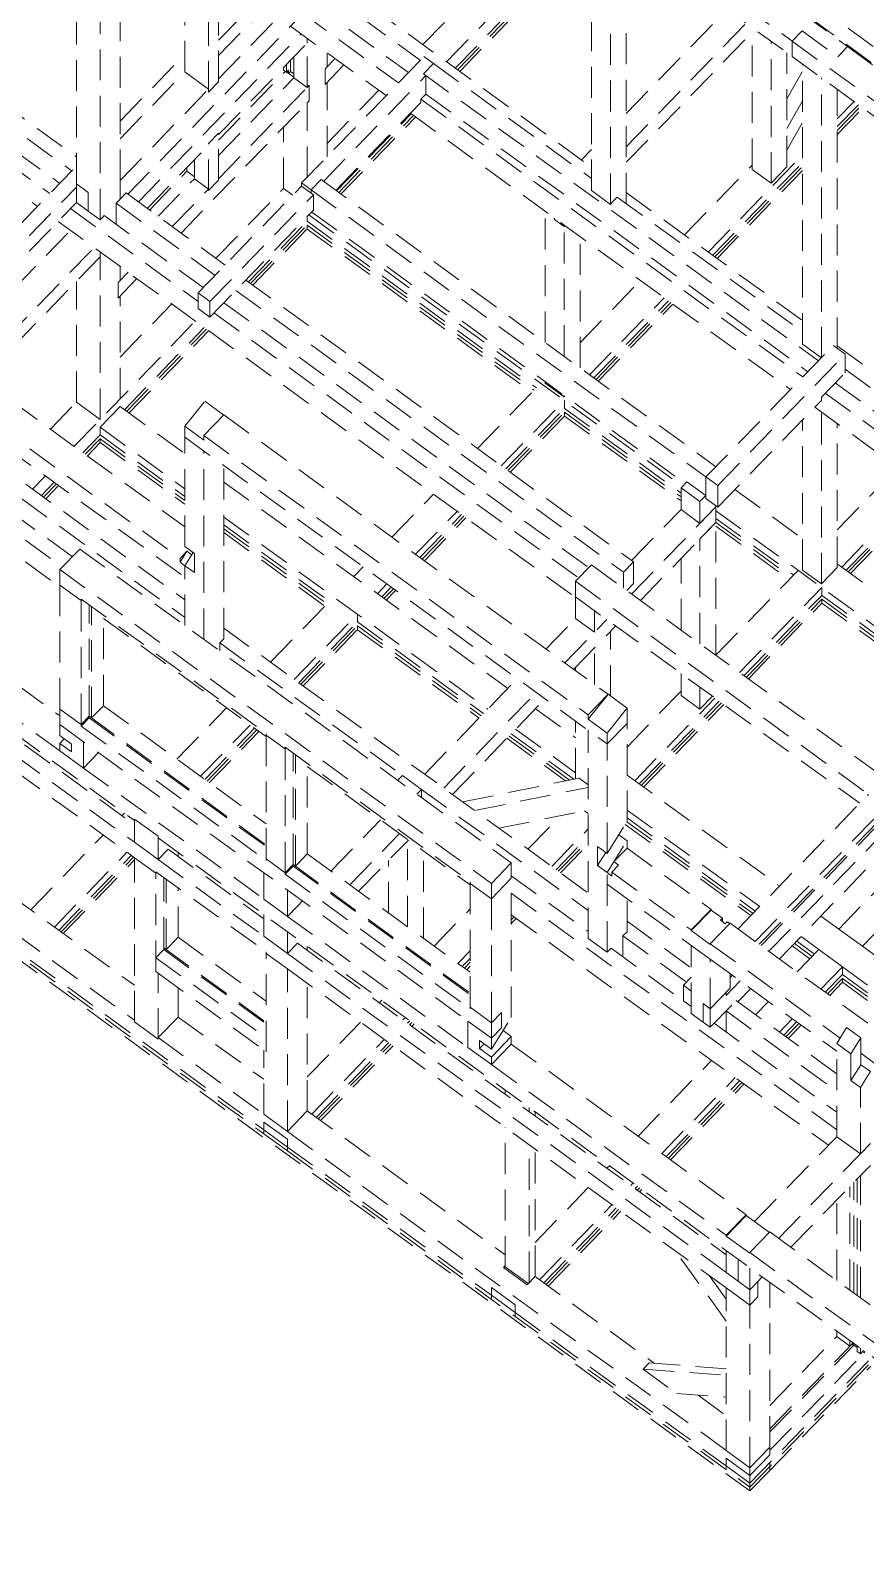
# Model space of a CAD drawing. Header units: millimetres. Extents: x 0 to 10500, y 0 to 297.
# Drawn here: x 3443.6 to 3551.5, y 0 to 196.3 of the extents above; entities that cross this region are included whole.
import ezdxf

# ---------------------------------------------------------------- set-up
doc = ezdxf.new("R2010")
doc.units = ezdxf.units.MM
doc.linetypes.add('K5LT_DASHED', pattern=[6, 4, -2])
doc.layers.add('Системный слой', color=7, linetype='Continuous')

# ---------------------------------------------------------------- blocks, each defined once
blk = doc.blocks.new('U340')
at = {"layer": 'Системный слой', "color": 7, "linetype": 'K5LT_DASHED', "lineweight": 18}
for p, q in [((3455.89, 262.07), (3549.19, 194.27)), ((3453.32, 259.42), (3542.03, 194.96)), ((3479.36, 238.49), (3542.03, 192.96)), ((3505.33, 226.3), (3590.02, 164.76)), ((3467.92, 189.69), (3467.92, 211.09)), ((3497.38, 192.28), (3516.09, 211.59)), ((3516.09, 175.66), (3516.09, 211.81)), ((3466.64, 188.36), (3466.64, 209.76)), ((3498.51, 191.46), (3516.09, 209.59)), ((3498.8, 191.25), (3516.09, 209.09)), ((3499.08, 191.04), (3516.09, 208.59)), ((3518.54, 173.88), (3518.54, 210.03)), ((3520.59, 173.97), (3520.59, 208.53)), ((3463.57, 190.99), (3463.57, 206.6)), ((3467.92, 195.07), (3476.53, 203.96)), ((3467.92, 193.1), (3477.65, 203.14)), ((3482.71, 202.94), (3516.09, 178.69)), ((3494.31, 194.51), (3503.04, 203.52)), ((3539.56, 203.69), (3570.35, 181.31)), ((3467.92, 190.09), (3479.36, 201.89)), ((3481.42, 201.62), (3494, 192.48)), ((3452.62, 171.9), (3452.62, 199.78)), ((3478.59, 198.7), (3491.17, 189.56)), ((3479.88, 200.02), (3492.46, 190.89)), ((3520.59, 185.62), (3533.62, 199.07)), ((3449.56, 176.52), (3449.56, 197.52)), ((3455.2, 176.95), (3455.2, 197.95)), ((3456.19, 175.18), (3478.59, 198.3)), ((3477.23, 196.89), (3489.58, 187.92)), ((3520.59, 181.31), (3536.07, 197.29)), ((3520.59, 179.31), (3537.21, 196.46)), ((3457.56, 174.19), (3478.59, 195.9)), ((3467.92, 182.89), (3479.36, 194.69)), ((3479.36, 194.69), (3479.36, 195.34)), ((3479.36, 188.99), (3479.36, 194.69)), ((3536.85, 178.4), (3536.85, 196.09)), ((3539.3, 176.62), (3539.3, 194.94)), ((3542.03, 194.96), (3543.31, 196.29)), ((3542.03, 194.96), (3649.27, 117.02)), ((3542.03, 192.96), (3542.03, 194.96)), ((3543.31, 196.29), (3547.91, 192.95)), ((3428.64, 192.95), (3448.95, 178.19)), ((3429.92, 194.27), (3449.56, 180)), ((3455.2, 184.63), (3463.57, 193.28)), ((3477.21, 191.06), (3477.21, 192.47)), ((3477.65, 190.24), (3477.65, 192.92)), ((3478.65, 176.64), (3494.46, 192.96)), ((3481.68, 191.38), (3482.97, 192.72)), ((3481.94, 191.65), (3481.94, 193.47)), ((3494.46, 192.96), (3495.69, 192.07)), ((3541.36, 178.74), (3541.36, 193.44)), ((3542.03, 192.96), (3624.94, 132.7)), ((3547.91, 192.95), (3549.19, 194.27)), ((3549.19, 194.27), (3651.84, 119.68)), ((3427.09, 191.35), (3447.41, 176.59)), ((3455.2, 182.34), (3463.57, 190.99)), ((3463.57, 190.99), (3466.64, 188.76)), ((3467.92, 182.17), (3476.53, 191.06)), ((3476.3, 191.22), (3476.3, 191.53)), ((3476.3, 191.22), (3476.7, 190.93)), ((3476.7, 190.93), (3476.7, 191.94)), ((3476.7, 190.93), (3476.96, 191.2)), ((3476.73, 190.96), (3477.65, 190.29)), ((3476.96, 190.8), (3476.96, 191.2)), ((3476.96, 190.8), (3477.21, 191.06)), ((3477.21, 191.06), (3477.65, 190.75)), ((3481.47, 176.85), (3494.71, 190.52)), ((3481.68, 189.38), (3484.11, 191.89)), ((3481.68, 189.38), (3481.68, 191.38)), ((3494.4, 190.74), (3495.69, 192.07)), ((3494.4, 190.74), (3545.42, 153.67)), ((3494.71, 188.12), (3494.71, 190.52)), ((3495.69, 192.07), (3516.09, 177.24)), ((3541.36, 187.5), (3543.36, 191.06)), ((3543.36, 155.84), (3543.36, 191.99)), ((3425.81, 190.03), (3446.12, 175.27)), ((3455.2, 176.95), (3466.64, 188.76)), ((3466.64, 188.36), (3467.92, 189.69)), ((3466.64, 188.36), (3466.64, 188.76)), ((3467.92, 180.2), (3477.65, 190.24)), ((3467.92, 189.69), (3467.92, 190.09)), ((3467.92, 177.19), (3479.36, 188.99)), ((3477.65, 190.24), (3479.36, 188.99)), ((3479.36, 188.99), (3479.62, 189.26)), ((3479.62, 187.26), (3479.62, 189.26)), ((3481.94, 180.03), (3481.94, 189.65)), ((3481.94, 181.74), (3488.61, 188.62)), ((3545.81, 154.06), (3545.81, 190.21)), ((3547.86, 155.28), (3547.86, 188.72)), ((3424.44, 188.22), (3444.53, 173.62)), ((3463.07, 170.18), (3479.36, 186.99)), ((3479.36, 186.99), (3479.62, 187.26)), ((3479.36, 177.37), (3479.36, 186.99)), ((3483.06, 175.69), (3494.07, 187.05)), ((3494.07, 187.45), (3494.71, 188.12)), ((3494.07, 187.05), (3494.07, 187.45)), ((3494.07, 187.45), (3543.41, 151.59)), ((3494.71, 188.12), (3544.06, 152.26)), ((3541.36, 183.67), (3543.36, 187.22)), ((3547.86, 184.92), (3550.02, 187.15)), ((3547.86, 183.92), (3550.59, 186.73)), ((3483.17, 175.62), (3492.81, 185.57)), ((3483.45, 175.41), (3493.09, 185.36)), ((3483.73, 175.2), (3493.38, 185.16)), ((3492.7, 185.65), (3541.82, 149.95)), ((3547.86, 183.42), (3550.88, 186.53)), ((3547.86, 182.92), (3551.16, 186.32)), ((3466.64, 181.76), (3467.92, 183.09)), ((3467.92, 176.99), (3467.92, 183.09)), ((3476.3, 175.92), (3476.3, 183.83)), ((3541.36, 180.9), (3543.36, 184.45)), ((3458.7, 173.36), (3466.64, 181.56)), ((3466.64, 175.66), (3466.64, 181.76)), ((3514.79, 179.63), (3516.09, 180.97)), ((3437.97, 166.86), (3449.56, 178.82)), ((3464.8, 177.19), (3464.8, 179.66)), ((3528.13, 169.94), (3536.85, 178.94)), ((3531.19, 167.71), (3543.36, 180.27)), ((3531.76, 167.3), (3543.36, 179.27)), ((3532.04, 167.09), (3543.36, 178.77)), ((3539.3, 176.62), (3541.36, 178.74)), ((3455.2, 174.55), (3455.2, 176.95)), ((3458.99, 173.15), (3463.83, 178.15)), ((3460.1, 172.34), (3464.8, 177.19)), ((3463.83, 178.15), (3463.83, 178.66)), ((3463.83, 178.15), (3464.8, 177.45)), ((3464.8, 177.19), (3466.64, 175.86)), ((3466.64, 175.66), (3467.92, 176.99)), ((3467.92, 176.99), (3467.92, 177.19)), ((3479.88, 175.75), (3481.16, 177.07)), ((3481.16, 177.07), (3532.18, 140)), ((3532.33, 166.89), (3543.36, 178.27)), ((3536.85, 178.4), (3539.3, 176.62)), ((3402.41, 176.68), (3463.57, 132.23)), ((3439.28, 165.51), (3449.56, 176.12)), ((3449.56, 176.52), (3451.09, 175.41)), ((3449.56, 174.12), (3449.56, 176.52)), ((3451.09, 173.01), (3451.09, 175.41)), ((3455.2, 174.55), (3455.97, 175.35)), ((3455.97, 175.35), (3468.77, 166.04)), ((3461.94, 171.01), (3466.64, 175.86)), ((3465.28, 162.44), (3478.65, 176.24)), ((3466.64, 175.66), (3466.64, 175.86)), ((3466.81, 161.32), (3480.18, 175.12)), ((3467.57, 166.91), (3476.3, 175.92)), ((3476.3, 175.92), (3477.5, 175.05)), ((3478.65, 176.24), (3478.65, 176.64)), ((3478.65, 176.64), (3479.88, 175.75)), ((3478.65, 176.24), (3480.18, 175.12)), ((3479.88, 175.75), (3530.89, 138.67)), ((3479.88, 175.35), (3479.88, 175.75)), ((3480.18, 173.12), (3480.18, 175.12)), ((3516.09, 175.66), (3518.54, 173.88)), ((3518.79, 174.15), (3519.44, 174.81)), ((3519.44, 174.81), (3543.36, 157.43)), ((3520.59, 175.41), (3543.36, 158.87)), ((3399.84, 174.03), (3462.96, 128.16)), ((3439.28, 163.51), (3449.56, 174.12)), ((3448.79, 173.33), (3465.28, 161.34)), ((3449.56, 174.12), (3451.09, 173.01)), ((3451.09, 173.01), (3452.62, 171.9)), ((3454.68, 174.02), (3454.94, 174.28)), ((3454.68, 171.31), (3454.68, 174.02)), ((3454.68, 174.02), (3467.49, 164.71)), ((3454.94, 174.28), (3455.2, 174.55)), ((3466.81, 159.32), (3480.18, 173.12)), ((3479.96, 172.89), (3528.22, 137.82)), ((3510.11, 156.04), (3510.11, 173)), ((3518.54, 173.88), (3518.79, 174.15)), ((3447.2, 171.68), (3514.05, 123.11)), ((3452.62, 171.9), (3452.88, 172.16)), ((3452.88, 172.16), (3453.14, 172.43)), ((3453.14, 172.43), (3465.94, 163.12)), ((3471.77, 163.86), (3479.36, 171.69)), ((3472.06, 163.65), (3479.36, 171.19)), ((3479.36, 171.69), (3479.36, 172.28)), ((3479.36, 171.69), (3508.98, 150.17)), ((3479.36, 170.69), (3479.36, 171.19)), ((3479.36, 171.19), (3508.69, 149.88)), ((3479.6, 172.52), (3527.86, 137.45)), ((3511.34, 171.91), (3511.34, 172.1)), ((3511.34, 171.91), (3512.56, 171.02)), ((3512.56, 171.02), (3512.56, 171.21)), ((3512.56, 171.02), (3512.67, 171.14)), ((3512.56, 154.26), (3512.56, 171.02)), ((3433.12, 154.36), (3448.79, 170.53)), ((3472.34, 163.45), (3479.36, 170.69)), ((3479.36, 170.69), (3508.41, 149.59)), ((3514.62, 152.76), (3514.62, 169.72)), ((3436.19, 152.13), (3451.85, 168.3)), ((3437.33, 151.31), (3452.62, 167.1)), ((3452.62, 167.1), (3452.62, 167.74)), ((3452.62, 146.1), (3452.62, 167.1)), ((3454.94, 163.78), (3456.23, 165.12)), ((3455.2, 164.05), (3455.2, 165.87)), ((3449.56, 148.32), (3449.56, 163.93)), ((3454.94, 161.78), (3457.37, 164.29)), ((3454.94, 161.78), (3454.94, 163.78)), ((3471.44, 164.1), (3521.54, 127.7)), ((3514.62, 156), (3522.42, 164.05)), ((3455.2, 148.75), (3455.2, 162.05)), ((3455.2, 154.14), (3461.87, 161.02)), ((3465.28, 160.44), (3465.28, 162.44)), ((3465.28, 162.44), (3466.81, 161.32)), ((3466.81, 159.32), (3466.81, 161.32)), ((3468.61, 161.18), (3515.74, 126.94)), ((3470.16, 162.77), (3520.25, 126.37)), ((3515.84, 151.87), (3525.49, 161.82)), ((3516.41, 151.46), (3526.05, 161.41)), ((3516.7, 151.25), (3526.34, 161.2)), ((3465.28, 160.44), (3466.81, 159.32)), ((3467.33, 159.86), (3514.45, 125.61)), ((3516.98, 151.04), (3526.62, 161)), ((3449.27, 142.63), (3464.93, 158.8)), ((3455.76, 147.34), (3466.07, 157.97)), ((3456.05, 147.13), (3466.35, 157.76)), ((3456.33, 146.92), (3466.64, 157.56)), ((3530.89, 138.67), (3547.35, 155.66)), ((3543.36, 155.84), (3545.81, 154.06)), ((3547.35, 155.66), (3548.88, 154.54)), ((3547.86, 155.6), (3567.99, 140.97)), ((3532.43, 137.56), (3548.88, 154.54)), ((3548.88, 152.14), (3548.88, 154.54)), ((3425.88, 153.1), (3463.57, 125.71)), ((3545.8, 148.96), (3548.88, 152.14)), ((3548.88, 152.59), (3567.02, 139.42)), ((3501.39, 142.34), (3509.55, 150.76)), ((3510.11, 150.8), (3510.11, 150.98)), ((3510.11, 150.8), (3512.56, 149.02)), ((3546.31, 149.49), (3567.56, 134.05)), ((3547.6, 150.82), (3567.56, 136.31)), ((3547.61, 150.81), (3547.61, 150.83)), ((3428.46, 148.31), (3463.57, 122.79)), ((3446.2, 144.86), (3449.56, 148.32)), ((3449.56, 148.32), (3452.62, 146.1)), ((3452.62, 145.1), (3455.2, 147.75)), ((3455.2, 147.75), (3463.57, 141.66)), ((3463.57, 145.22), (3466.14, 148.45)), ((3466.14, 148.45), (3468.59, 146.67)), ((3504.45, 140.11), (3512.61, 148.53)), ((3505.02, 139.7), (3512.61, 147.53)), ((3512.56, 149.02), (3512.56, 149.19)), ((3512.56, 149.02), (3512.66, 149.12)), ((3512.61, 148.03), (3512.61, 148.53)), ((3512.61, 147.53), (3512.61, 148.03)), ((3512.61, 147.53), (3527.67, 136.59)), ((3532.43, 134.76), (3545.8, 148.56)), ((3544.95, 147.68), (3567.56, 131.25)), ((3545.8, 148.56), (3545.8, 148.96)), ((3427.94, 146.42), (3463.57, 120.53)), ((3466.02, 144.03), (3468.6, 146.68)), ((3468.6, 146.68), (3518.24, 110.61)), ((3505.3, 139.49), (3512.61, 147.03)), ((3505.59, 139.29), (3512.61, 146.53)), ((3512.61, 146.53), (3512.61, 147.03)), ((3512.61, 147.03), (3527.67, 136.09)), ((3512.61, 146.53), (3527.67, 135.59)), ((3543.36, 126.64), (3543.36, 146.04)), ((3545.81, 124.86), (3545.81, 147.05)), ((3547.86, 126.99), (3547.86, 145.56)), ((3423.58, 144.62), (3447.75, 127.05)), ((3426.4, 144.83), (3449.03, 128.38)), ((3450.4, 141.8), (3452.62, 144.1)), ((3450.69, 141.6), (3452.62, 143.6)), ((3452.62, 145.1), (3463.57, 137.14)), ((3452.62, 144.1), (3452.62, 145.1)), ((3452.62, 144.1), (3463.57, 136.14)), ((3452.62, 143.1), (3452.62, 143.6)), ((3452.62, 143.6), (3463.57, 135.64)), ((3463.57, 145.22), (3466.02, 143.44)), ((3463.57, 143.81), (3463.57, 145.22)), ((3463.57, 143.81), (3518.12, 104.18)), ((3463.57, 129.68), (3463.57, 143.81)), ((3466.02, 143.44), (3466.02, 144.03)), ((3466.02, 144.03), (3515.66, 107.96)), ((3423.58, 141.82), (3447.41, 124.5)), ((3450.97, 141.39), (3452.62, 143.1)), ((3452.62, 143.1), (3463.57, 135.14)), ((3466.02, 117.69), (3466.02, 142.03)), ((3468.6, 117.78), (3468.6, 140.16)), ((3547.86, 131.84), (3555.67, 139.89)), ((3443.9, 137.09), (3445.56, 138.8)), ((3445.03, 136.26), (3446.69, 137.98)), ((3445.32, 136.06), (3446.98, 137.77)), ((3445.6, 135.85), (3447.26, 137.56)), ((3468.6, 138.01), (3505.28, 111.35)), ((3527.67, 137.26), (3528.44, 138.05)), ((3528.44, 138.05), (3530.89, 136.27)), ((3530.89, 138.67), (3532.43, 137.56)), ((3530.89, 135.87), (3530.89, 138.67)), ((3532.43, 134.76), (3532.43, 137.56)), ((3548.43, 127.03), (3558.73, 137.66)), ((3490.31, 130.91), (3495.68, 136.45)), ((3527.67, 134.46), (3527.67, 137.26)), ((3527.67, 137.26), (3530.12, 135.48)), ((3530.12, 135.48), (3530.89, 136.27)), ((3530.89, 135.87), (3532.43, 134.76)), ((3534.64, 137.05), (3543.36, 130.71)), ((3549, 126.62), (3559.3, 137.25)), ((3549.28, 126.41), (3559.58, 137.04)), ((3549.57, 126.2), (3559.87, 136.84)), ((3493.37, 128.68), (3498.75, 134.22)), ((3493.94, 128.27), (3499.31, 133.81)), ((3494.22, 128.06), (3499.6, 133.6)), ((3521.28, 123.55), (3532.18, 134.8)), ((3521.29, 127.87), (3527.67, 134.46)), ((3527.67, 134.46), (3528.9, 133.57)), ((3528.9, 133.57), (3530.12, 132.68)), ((3530.12, 132.68), (3530.12, 135.48)), ((3530.12, 132.68), (3532.18, 134.8)), ((3532.18, 134.8), (3532.18, 134.94)), ((3532.18, 132.8), (3532.18, 134.8)), ((3532.18, 134.31), (3564.57, 110.78)), ((3412.9, 132.9), (3447.41, 107.82)), ((3468.6, 133.49), (3502.71, 108.7)), ((3468.6, 132.49), (3482.24, 122.58)), ((3468.6, 131.99), (3481.95, 122.28)), ((3494.51, 127.85), (3499.88, 133.4)), ((3522.42, 122.73), (3532.18, 132.8)), ((3530.12, 130.68), (3532.18, 132.8)), ((3532.18, 133.31), (3542.22, 126.02)), ((3532.18, 132.81), (3541.94, 125.72)), ((3532.18, 115.63), (3532.18, 132.8)), ((3532.18, 132.31), (3541.66, 125.43)), ((3410.33, 130.24), (3447.41, 103.3)), ((3463.57, 129.68), (3464.8, 128.79)), ((3468.6, 131.49), (3481.67, 121.99)), ((3530.12, 117.13), (3530.12, 130.68)), ((3447.41, 126.7), (3449.98, 129.35)), ((3449.98, 129.35), (3505.74, 88.83)), ((3462.96, 128.16), (3463.84, 129.07)), ((3462.96, 127.66), (3463.84, 129.07)), ((3462.96, 127.66), (3462.96, 128.16)), ((3462.96, 127.66), (3463.57, 127.21)), ((3463.57, 127.21), (3464.64, 128.91)), ((3463.84, 129.07), (3464.46, 128.62)), ((3464.8, 126.32), (3464.8, 128.79)), ((3520.25, 126.37), (3521.54, 127.7)), ((3521.54, 124.9), (3521.54, 127.7)), ((3527.67, 118.91), (3527.67, 128.15)), ((3447.41, 124.7), (3447.41, 126.7)), ((3447.41, 126.7), (3503.17, 86.18)), ((3463.57, 119.47), (3463.57, 127.21)), ((3463.57, 127.21), (3464.8, 126.32)), ((3485.38, 125.82), (3486.6, 127.08)), ((3514.05, 125.19), (3516.1, 127.32)), ((3516.1, 127.32), (3554.25, 99.59)), ((3520.25, 124.3), (3520.25, 126.37)), ((3532.18, 115.65), (3542.79, 126.6)), ((3543.36, 126.64), (3545.81, 124.86)), ((3545.81, 124.86), (3547.86, 126.99)), ((3547.86, 127.44), (3567.14, 113.43)), ((3447.41, 108.7), (3447.41, 124.7)), ((3447.41, 124.7), (3450.16, 122.7)), ((3488.44, 123.59), (3489.66, 124.85)), ((3489.01, 123.18), (3490.23, 124.44)), ((3489.29, 122.97), (3490.52, 124.23)), ((3489.58, 122.76), (3490.8, 124.02)), ((3514.05, 125.19), (3552.19, 97.47)), ((3514.05, 123.19), (3514.05, 125.19)), ((3520.67, 124), (3521.54, 124.9)), ((3535.23, 113.41), (3545.86, 124.38)), ((3545.86, 123.88), (3545.86, 124.38)), ((3545.86, 123.38), (3545.86, 123.88)), ((3450.16, 122.9), (3474.06, 105.53)), ((3450.16, 122.7), (3450.16, 122.9)), ((3450.16, 122.7), (3450.28, 122.81)), ((3450.16, 106.7), (3450.16, 122.7)), ((3451.19, 107.76), (3451.19, 122.15)), ((3451.5, 107.54), (3451.5, 121.93)), ((3474.65, 114.74), (3482.81, 123.16)), ((3514.05, 120.39), (3514.05, 123.19)), ((3514.05, 123.19), (3550.75, 96.52)), ((3535.8, 113), (3545.86, 123.38)), ((3536.09, 112.79), (3545.86, 122.88)), ((3536.37, 112.59), (3545.86, 122.38)), ((3545.86, 123.38), (3564, 110.19)), ((3545.86, 122.38), (3545.86, 122.88)), ((3545.86, 122.88), (3563.71, 109.9)), ((3545.86, 122.38), (3563.43, 109.61)), ((3453.04, 109.13), (3453.04, 120.81)), ((3453.04, 120.41), (3474.06, 105.13)), ((3477.71, 112.52), (3485.87, 120.94)), ((3478.28, 112.1), (3485.87, 119.94)), ((3485.87, 120.44), (3485.87, 120.94)), ((3485.87, 119.94), (3485.87, 120.44)), ((3485.87, 119.94), (3502.14, 108.11)), ((3510.21, 116.44), (3514.05, 120.39)), ((3512.67, 114.66), (3518.09, 120.25)), ((3514.05, 120.39), (3515.27, 119.5)), ((3516.5, 118.61), (3516.5, 121.41)), ((3540.38, 76.42), (3584.15, 121.59)), ((3468.6, 119.14), (3515.66, 84.94)), ((3478.56, 111.9), (3485.87, 119.44)), ((3478.85, 111.69), (3485.87, 118.94)), ((3485.87, 118.94), (3485.87, 119.44)), ((3485.87, 119.44), (3501.86, 107.82)), ((3485.87, 118.94), (3501.58, 107.52)), ((3513.8, 113.83), (3519.23, 119.43)), ((3515.27, 119.5), (3516.5, 118.61)), ((3518.55, 110.37), (3518.55, 118.73)), ((3427.03, 116.11), (3457.06, 94.29)), ((3468.08, 117.25), (3468.6, 117.78)), ((3468.08, 116.2), (3468.08, 117.25)), ((3468.08, 117.25), (3491.68, 100.11)), ((3516.5, 111.87), (3516.5, 116.61)), ((3428.31, 114.64), (3457.06, 93.75)), ((3514.05, 113.66), (3514.05, 114.08)), ((3427.03, 113.31), (3457.06, 91.49)), ((3494.55, 100.28), (3506.51, 112.61)), ((3527.67, 110.46), (3527.67, 113.29)), ((3427.03, 111.31), (3457.06, 89.49)), ((3497.01, 98.49), (3508.96, 110.83)), ((3498.14, 97.67), (3510.09, 110)), ((3515.66, 107.96), (3518.24, 110.61)), ((3515.66, 107.37), (3518.24, 110.6)), ((3518.24, 110.6), (3518.24, 110.61)), ((3518.24, 110.6), (3520.69, 108.81)), ((3520.69, 103.79), (3527.67, 111)), ((3521.69, 99.43), (3532.04, 110.12)), ((3527.67, 110.46), (3530.12, 108.68)), ((3530.12, 108.68), (3530.12, 111.51)), ((3530.12, 108.68), (3531.73, 110.34)), ((3537.26, 78.69), (3568.48, 110.91)), ((3537.78, 78.31), (3569, 110.53)), ((3538.01, 78.14), (3569, 110.13)), ((3447.41, 106.7), (3447.41, 108.7)), ((3447.41, 108.7), (3450.16, 106.7)), ((3451.76, 107.8), (3453.04, 109.13)), ((3453.04, 109.13), (3474.06, 93.85)), ((3462.53, 102.23), (3468.94, 108.85)), ((3508.87, 108.74), (3514.05, 104.99)), ((3518.12, 105.59), (3520.69, 108.81)), ((3520.69, 106.83), (3520.69, 108.81)), ((3522.26, 99.02), (3532.61, 109.7)), ((3522.54, 98.81), (3532.89, 109.5)), ((3522.83, 98.6), (3533.18, 109.29)), ((3539.02, 77.41), (3570.53, 109.92)), ((3447.41, 105.28), (3447.41, 106.7)), ((3447.41, 106.7), (3500.11, 68.4)), ((3447.41, 106.7), (3500.11, 68.4)), ((3450.16, 106.7), (3451.19, 107.76)), ((3450.16, 106.5), (3451.19, 107.56)), ((3450.16, 106.5), (3450.16, 106.7)), ((3450.16, 106.5), (3474.06, 89.13)), ((3451.19, 107.56), (3451.19, 107.76)), ((3451.19, 107.76), (3474.06, 91.14)), ((3451.19, 107.56), (3474.06, 90.94)), ((3451.5, 107.54), (3451.76, 107.8)), ((3465.59, 100.01), (3472.01, 106.63)), ((3466.16, 99.59), (3472.57, 106.21)), ((3506.3, 106.09), (3514.05, 100.46)), ((3514.05, 99.67), (3514.05, 107.13)), ((3515.66, 107.37), (3515.66, 107.96)), ((3515.66, 107.37), (3518.12, 105.59)), ((3518.12, 104.18), (3520.69, 106.83)), ((3520.69, 94.16), (3520.69, 106.83)), ((3447.41, 105.28), (3448.94, 104.17)), ((3447.41, 104.26), (3447.98, 104.86)), ((3447.41, 104.26), (3448.94, 103.15)), ((3447.41, 103.3), (3447.41, 104.26)), ((3448.94, 103.15), (3448.94, 104.17)), ((3450.47, 101.07), (3450.47, 104.47)), ((3466.44, 99.39), (3472.86, 106.01)), ((3466.73, 99.18), (3473.14, 105.8)), ((3474.06, 105.33), (3474.06, 105.53)), ((3474.06, 105.33), (3476.51, 103.55)), ((3474.06, 89.33), (3474.06, 105.33)), ((3505.16, 104.92), (3512.75, 99.41)), ((3505.45, 105.21), (3513.28, 99.52)), ((3505.73, 105.5), (3513.82, 99.63)), ((3515.66, 79.06), (3515.66, 105.96)), ((3518.12, 104.18), (3518.12, 105.59)), ((3518.12, 90.05), (3518.12, 104.18)), ((3548.04, 80.28), (3572.21, 105.23)), ((3447.41, 103.3), (3450.47, 101.07)), ((3450.47, 101.07), (3452.4, 103.07)), ((3476.51, 103.75), (3500.42, 86.38)), ((3476.51, 103.55), (3476.51, 103.75)), ((3476.51, 103.55), (3476.63, 103.66)), ((3476.51, 87.55), (3476.51, 103.55)), ((3477.54, 88.61), (3477.54, 103)), ((3477.85, 88.39), (3477.85, 102.78)), ((3551.1, 78.05), (3575.27, 103)), ((3407.27, 101.67), (3536.57, 7.7)), ((3450.47, 101.07), (3473.76, 84.15)), ((3479.39, 89.98), (3479.39, 101.66)), ((3479.39, 101.26), (3500.42, 85.98)), ((3520.69, 100.16), (3540.4, 85.84)), ((3491.08, 99.49), (3491.68, 100.11)), ((3491.68, 100.11), (3494.13, 98.32)), ((3493.53, 97.71), (3494.13, 98.32)), ((3494.13, 97.27), (3494.13, 98.32)), ((3494.13, 98.32), (3515.66, 82.67)), ((3499.49, 96.69), (3514.5, 99.77)), ((3501.02, 95.58), (3515.66, 98.58)), ((3514.5, 99.77), (3515.66, 98.92)), ((3535.04, 80.3), (3551.89, 97.69)), ((3455.44, 94.92), (3455.75, 95.24)), ((3457.06, 94.49), (3460.12, 92.26)), ((3457.06, 91.49), (3457.06, 94.49)), ((3482.43, 87.77), (3488.85, 94.39)), ((3504.15, 93.3), (3515.66, 95.66)), ((3507.89, 90.58), (3512.1, 94.93)), ((3515.19, 95.56), (3515.66, 95.22)), ((3520.69, 95.64), (3537.83, 83.18)), ((3520.69, 94.64), (3537.26, 82.59)), ((3443.65, 82.75), (3453.02, 92.42)), ((3484.89, 85.99), (3491.3, 92.61)), ((3510.96, 88.36), (3515.66, 93.21)), ((3518.12, 90.05), (3520.69, 94.16)), ((3519.62, 92.46), (3520.69, 91.68)), ((3520.46, 93.8), (3536.69, 82.01)), ((3520.68, 94.14), (3536.97, 82.3)), ((3457.06, 91.49), (3460.12, 89.26)), ((3460.12, 89.26), (3460.12, 92.26)), ((3460.12, 92.06), (3553.43, 24.26)), ((3460.12, 89.26), (3461.41, 90.59)), ((3461.41, 90.59), (3473.76, 81.61)), ((3486.02, 85.16), (3492.44, 91.78)), ((3492.33, 80.58), (3492.33, 91.67)), ((3494.38, 79.08), (3494.38, 90.36)), ((3511.53, 87.94), (3515.66, 92.21)), ((3511.81, 87.74), (3515.66, 91.71)), ((3512.09, 87.53), (3515.66, 91.21)), ((3516.89, 88.47), (3516.89, 90.94)), ((3516.89, 90.94), (3518.12, 90.05)), ((3518.12, 87.58), (3520.69, 91.68)), ((3519, 88.99), (3520.69, 90.73)), ((3520.69, 90.73), (3520.69, 91.68)), ((3520.69, 90.73), (3531.57, 82.82)), ((3427.03, 90.31), (3457.06, 68.49)), ((3446.72, 80.52), (3456.08, 90.19)), ((3447.28, 80.11), (3456.65, 89.78)), ((3447.57, 79.91), (3456.94, 89.57)), ((3447.85, 79.7), (3457.06, 89.2)), ((3457.06, 68.29), (3457.06, 89.49)), ((3457.06, 89.49), (3459.82, 87.48)), ((3460.12, 89.26), (3473.76, 79.35)), ((3462.69, 89.65), (3462.69, 90.19)), ((3474.06, 89.13), (3474.06, 89.33)), ((3474.06, 89.33), (3476.51, 87.55)), ((3476.51, 87.55), (3477.54, 88.61)), ((3476.51, 87.35), (3477.54, 88.41)), ((3477.54, 88.61), (3500.42, 71.99)), ((3477.54, 88.41), (3477.54, 88.61)), ((3477.54, 88.41), (3500.42, 71.79)), ((3477.85, 88.39), (3478.11, 88.65)), ((3478.11, 88.65), (3479.39, 89.98)), ((3479.39, 89.98), (3500.42, 74.7)), ((3489.88, 82.36), (3489.88, 89.14)), ((3503.17, 86.18), (3505.74, 88.83)), ((3505.74, 86.83), (3505.74, 88.83)), ((3516.89, 88.47), (3517.95, 90.17)), ((3516.89, 88.47), (3518.12, 87.58)), ((3518.73, 87.63), (3519.61, 88.54)), ((3519, 88.99), (3519.61, 88.54)), ((3459.82, 87.68), (3474.06, 77.33)), ((3459.82, 87.48), (3459.82, 87.68)), ((3459.82, 87.48), (3459.93, 87.6)), ((3459.82, 74.78), (3459.82, 87.48)), ((3460.84, 77.84), (3460.84, 86.94)), ((3461.15, 77.62), (3461.15, 86.71)), ((3473.76, 84.15), (3473.76, 87.55)), ((3476.51, 87.35), (3476.51, 87.55)), ((3476.51, 87.35), (3500.42, 69.98)), ((3503.17, 84.18), (3505.74, 86.83)), ((3505.74, 87.17), (3515.66, 79.96)), ((3505.74, 68.86), (3505.74, 86.83)), ((3518.12, 87.58), (3518.73, 87.13)), ((3518.12, 77.28), (3518.12, 87.58)), ((3518.73, 87.13), (3518.73, 87.63)), ((3518.73, 87.63), (3528.99, 80.17)), ((3440.91, 84.75), (3457.06, 73.01)), ((3462.69, 79.21), (3462.69, 85.59)), ((3476.82, 81.92), (3476.82, 85.32)), ((3500.42, 86.18), (3500.42, 86.38)), ((3500.42, 86.18), (3503.17, 84.18)), ((3500.42, 70.18), (3500.42, 86.18)), ((3503.17, 84.18), (3503.17, 86.18)), ((3505.74, 84.91), (3547.78, 54.36)), ((3518.12, 86.08), (3528.99, 78.17)), ((3473.76, 84.15), (3476.82, 81.92)), ((3476.82, 81.92), (3478.11, 83.25)), ((3478.11, 83.25), (3478.75, 83.92)), ((3495.77, 78.07), (3500.42, 82.87)), ((3503.17, 68.18), (3503.17, 84.18)), ((3520.69, 79.93), (3520.69, 84.21)), ((3528.99, 80.17), (3531.57, 82.82)), ((3528.99, 80.07), (3531.57, 82.72)), ((3531.57, 82.72), (3531.57, 82.82)), ((3531.57, 82.72), (3533.01, 81.68)), ((3473.76, 79.35), (3473.76, 82.15)), ((3476.82, 81.92), (3500.11, 65)), ((3505.74, 82.11), (3546.7, 52.35)), ((3505.74, 81.98), (3505.82, 82.05)), ((3505.74, 81.48), (3506.1, 81.85)), ((3505.74, 80.98), (3506.39, 81.64)), ((3520.69, 81.29), (3528.99, 75.25)), ((3531.45, 78.39), (3534.02, 81.04)), ((3532.75, 81.41), (3533.01, 81.68)), ((3532.75, 81.41), (3533.36, 80.97)), ((3533.01, 81.23), (3533.01, 81.68)), ((3533.36, 80.97), (3533.62, 81.23)), ((3533.62, 81.23), (3533.96, 80.98)), ((3534.02, 81.04), (3572.32, 53.21)), ((3545.75, 81.95), (3548.04, 80.28)), ((3461.15, 77.62), (3462.69, 79.21)), ((3462.69, 79.21), (3474.06, 70.95)), ((3473.76, 79.35), (3476.82, 77.12)), ((3476.82, 77.12), (3476.82, 79.92)), ((3515.66, 79.06), (3518.12, 77.28)), ((3520.17, 79.4), (3520.69, 79.93)), ((3520.17, 76.68), (3520.17, 79.4)), ((3520.17, 79.4), (3528.38, 73.43)), ((3528.99, 80.07), (3528.99, 80.17)), ((3528.99, 80.07), (3531.45, 78.29)), ((3542.61, 78.71), (3544.9, 77.04)), ((3543.17, 79.3), (3545.47, 77.63)), ((3548.04, 80.28), (3551.1, 78.05)), ((3459.82, 76.58), (3460.84, 77.64)), ((3459.82, 76.58), (3474.06, 66.23)), ((3460.84, 77.84), (3474.06, 68.24)), ((3460.84, 77.64), (3460.84, 77.84)), ((3460.84, 77.64), (3474.06, 68.04)), ((3474.06, 77.13), (3474.06, 77.33)), ((3474.06, 64.43), (3474.06, 77.13)), ((3474.06, 77.13), (3476.82, 75.12)), ((3476.82, 77.12), (3478.11, 78.45)), ((3476.82, 77.12), (3533.51, 35.93)), ((3478.11, 78.45), (3533.51, 38.19)), ((3479.39, 77.52), (3479.39, 78.06)), ((3498.84, 75.85), (3500.42, 77.48)), ((3518.12, 77.28), (3518.63, 77.81)), ((3518.63, 77.81), (3527.98, 71.01)), ((3528.99, 69.37), (3528.99, 78.17)), ((3528.99, 78.17), (3531.45, 76.39)), ((3531.45, 78.39), (3548.22, 66.2)), ((3531.45, 78.29), (3531.45, 78.39)), ((3542.04, 78.12), (3544.33, 76.45)), ((3542.32, 78.41), (3544.62, 76.75)), ((3542.68, 74.75), (3545.47, 77.63)), ((3545.47, 77.63), (3548.53, 75.4)), ((3551.1, 78.05), (3579.78, 57.21)), ((3443.58, 76.28), (3473.76, 54.35)), ((3443.58, 75.78), (3473.76, 53.85)), ((3459.82, 74.78), (3460.12, 74.56)), ((3476.82, 75.12), (3533.51, 33.93)), ((3476.82, 54.12), (3476.82, 75.12)), ((3499.41, 75.43), (3500.42, 76.48)), ((3499.69, 75.23), (3500.42, 75.98)), ((3499.98, 75.02), (3500.42, 75.48)), ((3531.45, 76.39), (3547.78, 64.52)), ((3531.45, 69.99), (3531.45, 76.39)), ((3545.74, 72.52), (3548.53, 75.4)), ((3548.53, 75.4), (3575.8, 55.58)), ((3548.53, 74.9), (3548.53, 75.4)), ((3548.53, 74.4), (3548.53, 74.9)), ((3460.12, 74.56), (3474.06, 64.43)), ((3460.12, 66.06), (3460.12, 74.56)), ((3462.69, 68.91), (3462.69, 72.69)), ((3479.39, 56.78), (3479.39, 73.26)), ((3527.98, 73.01), (3528.99, 74.06)), ((3527.98, 71.01), (3527.98, 73.01)), ((3527.98, 73.01), (3528.99, 72.27)), ((3533.5, 71.71), (3535.31, 73.58)), ((3534.02, 72.64), (3534.02, 74.52)), ((3534.02, 74.42), (3534.07, 74.48)), ((3534.02, 74.02), (3534.3, 74.31)), ((3546.31, 72.11), (3548.53, 74.4)), ((3546.6, 71.9), (3548.53, 73.9)), ((3546.88, 71.7), (3548.53, 73.4)), ((3548.53, 74.4), (3575.24, 55)), ((3548.53, 73.4), (3548.53, 73.9)), ((3548.53, 73.9), (3574.95, 54.7)), ((3548.53, 73.4), (3574.67, 54.41)), ((3488.69, 70.76), (3489, 71.08)), ((3527.98, 71.01), (3528.99, 70.27)), ((3531.45, 69.99), (3534.02, 72.64)), ((3531.45, 67.59), (3534.79, 71.04)), ((3533.5, 71.71), (3533.5, 72.11)), ((3534.79, 71.04), (3547.78, 61.6)), ((3535.02, 70.87), (3536.68, 72.59)), ((3537.31, 69.21), (3538.97, 70.92)), ((3460.12, 66.26), (3462.69, 68.91)), ((3462.69, 68.91), (3473.76, 60.87)), ((3491.75, 68.54), (3492.06, 68.85)), ((3500.42, 69.98), (3500.42, 70.18)), ((3500.42, 70.18), (3503.17, 68.18)), ((3503.17, 68.18), (3504.46, 69.5)), ((3503.17, 64.76), (3505.74, 68.86)), ((3504.46, 67.5), (3504.46, 69.5)), ((3528.99, 69.37), (3530.53, 68.26)), ((3530.53, 68.26), (3530.53, 70.66)), ((3530.53, 70.66), (3531.45, 69.99)), ((3531.45, 67.59), (3531.45, 69.99)), ((3533.5, 67), (3533.5, 69.71)), ((3533.5, 69.71), (3547.78, 59.34)), ((3457.06, 68.29), (3460.12, 66.06)), ((3479.39, 61.17), (3486.27, 68.26)), ((3492.32, 68.12), (3492.63, 68.44)), ((3492.61, 67.92), (3492.91, 68.23)), ((3492.89, 67.71), (3493.2, 68.03)), ((3500.11, 65), (3500.11, 68.4)), ((3500.11, 68.4), (3503.17, 66.18)), ((3503.17, 66.18), (3503.17, 68.18)), ((3503.17, 66.18), (3504.46, 67.5)), ((3504.68, 67.16), (3505.74, 66.39)), ((3530.53, 68.26), (3531.45, 67.59)), ((3531.96, 68.12), (3547.78, 56.62)), ((3540.37, 66.98), (3542.03, 68.69)), ((3540.94, 66.57), (3542.6, 68.28)), ((3541.23, 66.36), (3542.89, 68.07)), ((3541.51, 66.15), (3543.17, 67.87)), ((3547.78, 65.51), (3549.06, 67.56)), ((3549.06, 67.56), (3550.9, 66.22)), ((3460.12, 66.26), (3473.76, 56.35)), ((3479.96, 56.37), (3489.33, 66.03)), ((3480.53, 55.95), (3489.9, 65.62)), ((3480.81, 55.75), (3490.18, 65.42)), ((3481.1, 55.54), (3490.47, 65.21)), ((3500.11, 65), (3503.17, 62.78)), ((3501.64, 64.85), (3501.64, 65.87)), ((3501.64, 65.87), (3503.17, 64.76)), ((3501.64, 64.85), (3502.22, 65.45)), ((3501.64, 64.85), (3503.17, 63.74)), ((3503.17, 63.74), (3505.74, 66.39)), ((3503.17, 64.76), (3503.17, 66.18)), ((3503.17, 62.78), (3505.74, 65.43)), ((3505.74, 65.43), (3505.74, 66.39)), ((3505.74, 65.43), (3536.08, 43.38)), ((3547.78, 53.46), (3547.78, 65.51)), ((3547.78, 65.51), (3549.62, 64.17)), ((3549.62, 64.17), (3550.9, 66.22)), ((3550.9, 62.76), (3550.9, 66.22)), ((3473.76, 56.35), (3473.76, 64.65)), ((3503.17, 62.78), (3503.17, 63.74)), ((3522.12, 53.53), (3531.6, 63.32)), ((3549.62, 60.71), (3549.62, 64.17)), ((3550.9, 64.25), (3569.75, 50.56)), ((3503.17, 62.78), (3533.51, 40.73)), ((3525.18, 51.3), (3534.67, 61.09)), ((3549.62, 60.71), (3550.9, 62.76)), ((3550.84, 59.82), (3552.13, 61.87)), ((3550.9, 62.76), (3552.13, 61.87)), ((3504.97, 58.93), (3504.97, 59.47)), ((3525.75, 50.89), (3535.24, 60.68)), ((3526.04, 50.68), (3535.52, 60.47)), ((3526.32, 50.48), (3535.8, 60.26)), ((3549.62, 60.71), (3550.84, 59.82)), ((3550.84, 51.23), (3550.84, 59.82)), ((3508.04, 56.7), (3508.04, 57.24)), ((3473.76, 56.35), (3476.82, 54.12)), ((3473.76, 55.35), (3476.82, 53.12)), ((3473.76, 54.35), (3473.76, 55.35)), ((3476.82, 54.12), (3479.39, 56.78)), ((3479.39, 56.78), (3504.97, 38.19)), ((3508.81, 56.14), (3508.81, 56.68)), ((3473.76, 53.85), (3473.76, 54.35)), ((3473.76, 54.35), (3476.82, 52.12)), ((3473.76, 53.85), (3476.82, 51.62)), ((3476.82, 54.12), (3536.57, 10.7)), ((3476.82, 52.12), (3476.82, 53.12)), ((3504.97, 36.63), (3504.97, 54.67)), ((3537.16, 42.5), (3547.78, 53.46)), ((3547.78, 53.46), (3549.31, 52.35)), ((3476.82, 51.62), (3476.82, 52.12)), ((3476.82, 52.12), (3503.17, 32.98)), ((3476.82, 51.62), (3536.57, 8.2)), ((3508.04, 34.61), (3508.04, 52.44)), ((3508.81, 35.4), (3508.81, 51.88)), ((3540.28, 40.33), (3550.84, 51.23)), ((3549.31, 52.35), (3550.84, 51.23)), ((3550.84, 51.23), (3552.13, 52.56)), ((3518.1, 49.39), (3518.41, 49.7)), ((3550.84, 48.43), (3552.13, 49.76)), ((3521.17, 47.16), (3521.48, 47.48)), ((3541.87, 39.17), (3550.84, 48.43)), ((3550.01, 33.26), (3550.01, 47.57)), ((3550.44, 32.95), (3550.44, 48.02)), ((3550.84, 32.66), (3550.84, 48.43)), ((3508.81, 39.79), (3515.68, 46.89)), ((3521.74, 46.75), (3522.04, 47.06)), ((3522.02, 46.54), (3522.33, 46.86)), ((3522.31, 46.33), (3522.61, 46.65)), ((3547.78, 34.88), (3547.78, 45.27)), ((3549.49, 33.64), (3549.49, 47.04)), ((3509.38, 34.99), (3518.75, 44.66)), ((3509.95, 34.58), (3519.31, 44.25)), ((3510.23, 34.37), (3519.6, 44.04)), ((3510.51, 34.16), (3519.88, 43.83)), ((3533.51, 40.73), (3536.08, 43.38)), ((3533.51, 40.63), (3536.08, 43.28)), ((3536.08, 43.28), (3536.08, 43.38)), ((3536.08, 43.28), (3539.09, 41.1)), ((3533.51, 40.63), (3533.51, 40.73)), ((3533.51, 40.63), (3536.57, 38.4)), ((3536.57, 38.5), (3539.14, 41.16)), ((3539.14, 41.16), (3556, 28.91)), ((3533.51, 29.65), (3526.95, 38.7)), ((3533.51, 35.93), (3533.51, 38.73)), ((3535.04, 34.82), (3535.04, 37.62)), ((3536.57, 38.5), (3553.43, 26.26)), ((3536.57, 38.4), (3536.57, 38.5)), ((3504.72, 36.57), (3504.97, 36.83)), ((3504.72, 36.57), (3507.78, 34.34)), ((3504.83, 36.48), (3504.97, 36.63)), ((3504.97, 36.63), (3507.92, 34.49)), ((3507.78, 34.34), (3508.81, 35.4)), ((3508.81, 35.4), (3524.26, 24.17)), ((3533.51, 32.48), (3531.29, 35.55)), ((3533.51, 35.93), (3535.04, 34.82)), ((3536.57, 33.7), (3536.57, 36.5)), ((3537.6, 34.77), (3538.16, 35.35)), ((3503.17, 33.98), (3506.24, 31.75)), ((3503.17, 32.98), (3503.17, 33.98)), ((3533.51, 12.93), (3533.51, 33.93)), ((3533.51, 33.93), (3536.57, 31.7)), ((3535.04, 34.82), (3536.57, 33.7)), ((3536.57, 33.7), (3537.6, 34.77)), ((3536.57, 31.7), (3536.57, 33.7)), ((3537.6, 32.77), (3537.6, 34.77)), ((3539.14, 13.36), (3539.14, 34.64)), ((3503.17, 32.48), (3503.17, 32.98)), ((3503.17, 32.98), (3506.24, 30.75)), ((3506.24, 30.75), (3506.24, 31.75)), ((3536.57, 31.7), (3537.6, 32.77)), ((3536.57, 10.7), (3536.57, 31.7)), ((3506.24, 30.25), (3506.24, 30.75)), ((3506.24, 30.75), (3533.51, 10.93)), ((3539.14, 18.75), (3547.78, 27.66)), ((3547.78, 27.66), (3547.78, 28.36)), ((3547.78, 27.66), (3549.49, 26.41)), ((3539.14, 15.73), (3549.88, 26.81)), ((3539.14, 15.33), (3549.88, 26.41)), ((3539.14, 12.96), (3551.36, 25.56)), ((3549.49, 26.41), (3549.49, 27.11)), ((3549.88, 26.41), (3549.88, 26.81)), ((3549.88, 26.41), (3550.01, 26.54)), ((3550.01, 26.54), (3550.01, 26.74)), ((3550.01, 26.54), (3550.44, 26.23)), ((3550.44, 25.72), (3550.44, 26.42)), ((3550.44, 25.72), (3550.84, 25.43)), ((3550.84, 25.43), (3550.84, 26.13)), ((3550.84, 25.43), (3551.24, 25.84)), ((3551.13, 25.73), (3551.36, 25.56)), ((3551.36, 25.56), (3551.36, 25.76)), ((3522.79, 23.43), (3523.57, 24.23)), ((3523.57, 24.23), (3533.51, 23.49)), ((3536.57, 8.7), (3552.13, 24.76)), ((3536.57, 8.2), (3552.13, 24.26)), ((3539.14, 10.36), (3552.13, 23.76)), ((3522.79, 23.43), (3533.51, 22.64)), ((3522.79, 23.43), (3527.13, 20.28)), ((3527.13, 20.28), (3533.51, 19.81)), ((3529.9, 20.08), (3533.51, 17.45)), ((3533.51, 12.93), (3536.57, 10.7)), ((3533.51, 11.93), (3536.57, 9.7)), ((3533.51, 10.93), (3533.51, 11.93)), ((3536.57, 10.7), (3539.14, 13.36)), ((3536.57, 9.7), (3539.14, 12.36)), ((3539.14, 12.96), (3539.14, 13.36)), ((3539.14, 12.36), (3539.14, 12.96)), ((3533.51, 10.43), (3533.51, 10.93)), ((3533.51, 10.93), (3536.57, 8.7)), ((3536.57, 9.7), (3536.57, 10.7)), ((3536.57, 7.7), (3539.14, 10.36)), ((3539.14, 10.86), (3539.14, 11.36)), ((3539.14, 10.36), (3539.14, 10.86)), ((3536.57, 8.7), (3536.57, 9.7)), ((3536.57, 8.2), (3536.57, 8.7)), ((3536.57, 7.7), (3536.57, 8.2))]:
    blk.add_line(p, q, dxfattribs=at)

msp = doc.modelspace()

# ---------------------------------------------------------------- block references
at = {"layer": 'Системный слой'}
msp.add_blockref('U340', (0, 0), dxfattribs=at)

doc.saveas('drawing.dxf')
